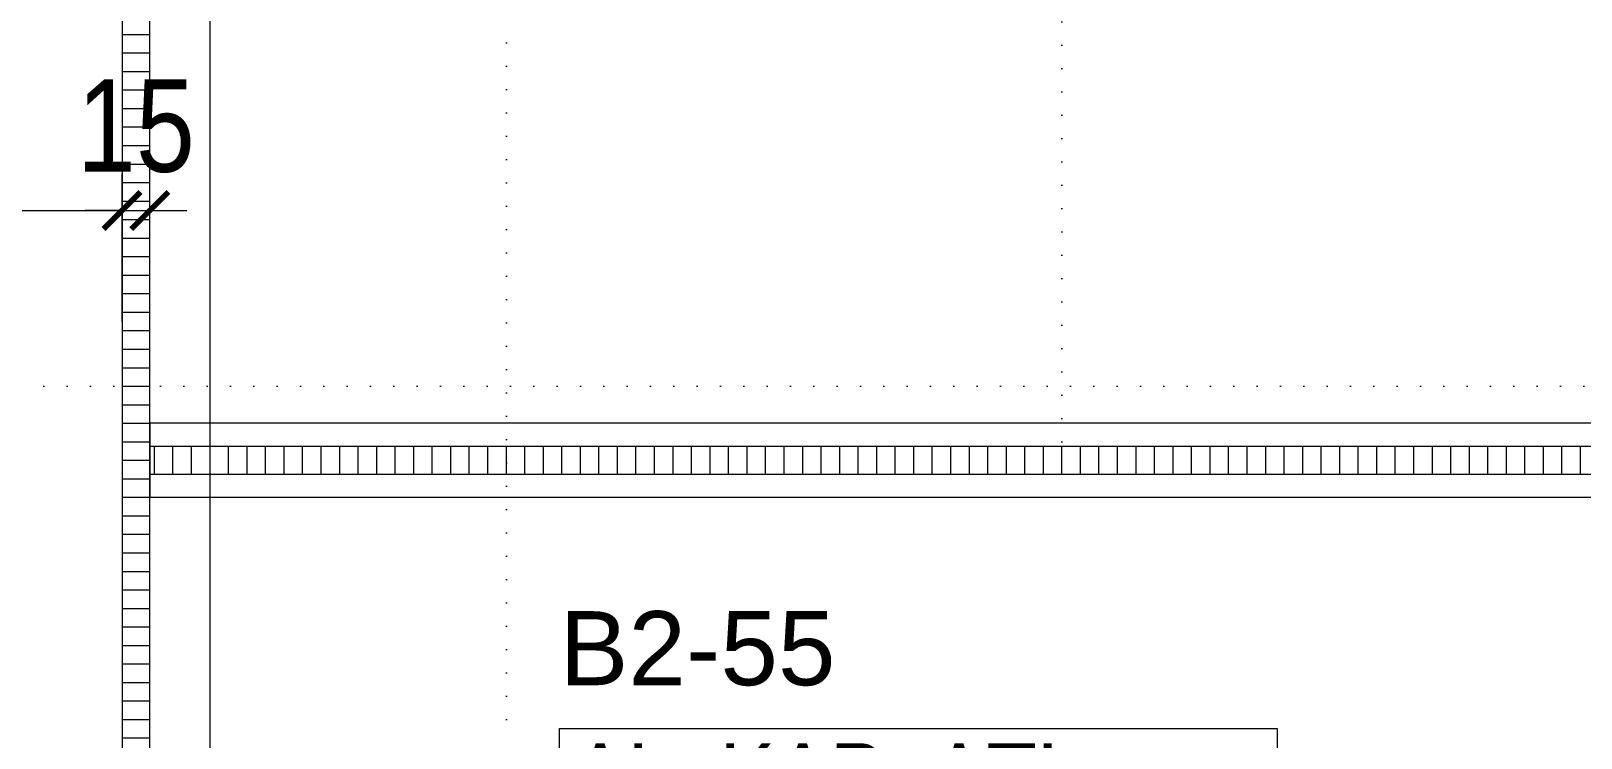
# Model space of a CAD drawing. Header units: metres. Extents: x -17822 to 152406, y -4219 to 19791.
# Drawn here: x 843 to 1680, y 4290 to 4672 of the extents above; entities that cross this region are included whole.
import ezdxf
from ezdxf.enums import TextEntityAlignment as Align

# ---------------------------------------------------------------- set-up
doc = ezdxf.new("R2010")
doc.units = ezdxf.units.M
doc.header["$LTSCALE"] = 100
doc.header["$MEASUREMENT"] = 0
doc.linetypes.add('DOT2', pattern=[0.125, 0, -0.125])
doc.layers.get('0').update_dxf_attribs({"color": 9, "lineweight": 9})
for name, color, linetype, lineweight in [('06D', 9, 'Continuous', 9), ('21_mahal200', 9, 'Continuous', 9), ('25', 9, 'Continuous', 9)]:
    doc.layers.add(name, color=color, linetype=linetype, lineweight=lineweight)
doc.styles.add('Arial', font='arial.ttf', dxfattribs={"height": 2.5})
doc.styles.add('MuuM_TEXT-STANDART', font='ARIALN.TTF')
doc.dimstyles.new('MuuM_DIM200', dxfattribs={"dimscale": 20, "dimtxt": 2, "dimasz": 1, "dimexe": 1, "dimexo": 1, "dimgap": 1, "dimtad": 1, "dimdec": 1, "dimrnd": 0.5, "dimdsep": 46, "dimtxsty": 'MuuM_TEXT-STANDART', "dimblk": 'ARCHTICK', "dimcen": 0, "dimdle": 0.15, "dimclrd": 256, "dimclre": 256, "dimclrt": 256, "dimadec": 0, "dimazin": 0, "dimtfac": 5, "dimtdec": 1, "dimtix": 1, "dimtmove": 2, "dimatfit": 3, "dimldrblk": 'DOT', "dimfxl": 3, "dimfxlon": 1, "dimtolj": 1, "dimlwd": -1, "dimlwe": -1, "dimarcsym": 0})

# ---------------------------------------------------------------- blocks, each defined once
blk = doc.blocks.new('p-ızgara')
at = {"layer": '06D'}
h = blk.add_hatch(dxfattribs=at)
h.set_pattern_fill('_USER', color=252, scale=10, angle=180, style=0, pattern_type=0)
h.set_pattern_definition([(180, (-7e-12, -8630), (-1e-15, -10), [])])
h.paths.add_polyline_path([(892.5, -3830), (892.5, -4550), (907.5, -4550), (907.5, -3830)])
h = blk.add_hatch(dxfattribs=at)
h.set_pattern_fill('_USER', color=252, scale=10, angle=90, style=0, pattern_type=0)
h.set_pattern_definition([(90, (-7e-12, -8630), (-10, 6e-16), [])])
h.paths.add_polyline_path([(7918.01, -4182.5), (907.5, -4182.5), (907.5, -4197.5), (7918.01, -4197.5)])
for points in [[(892.5, -3830), (892.5, -4550), (907.5, -4550), (907.5, -3830)], [(7918.01, -4182.5), (907.5, -4182.5), (907.5, -4197.5), (7918.01, -4197.5)]]:
    blk.add_lwpolyline(points, close=True, dxfattribs=at)
blk = doc.blocks.new('_ArchTick')
at = {"color": 0, "linetype": 'ByBlock', "const_width": 0.15}
blk.add_lwpolyline([(-0.5, -0.5), (0.5, 0.5)], dxfattribs=at)
blk = doc.blocks.new('*D504')
at = {"layer": '25', "transparency": 16777216}
for p, q in [((40.03, -28795.88), (40.03, -28715.88)), ((892.5, -28795.88), (892.5, -28715.88)), ((37.03, -28735.88), (895.5, -28735.88))]:
    blk.add_line(p, q, dxfattribs=at)
at = {"layer": '25', "transparency": 16777216, "xscale": 20, "yscale": 20, "zscale": 20, "rotation": 180}
blk.add_blockref('_ArchTick', (40.03, -28735.88), dxfattribs=at)
at = {"layer": '25', "transparency": 16777216, "xscale": 20, "yscale": 20, "zscale": 20}
blk.add_blockref('_ArchTick', (892.5, -28735.88), dxfattribs=at)
at = {"layer": '25', "transparency": 16777216, "insert": (466.27, -28690.35), "char_height": 50, "attachment_point": 5, "style": 'MuuM_TEXT-STANDART'}
blk.add_mtext('\\A1;852.5', dxfattribs=at)
blk = doc.blocks.new('_Dot')
at = {"color": 0, "linetype": 'ByBlock', "lineweight": -2}
blk.add_line((-0.5, 0), (-1, 0), dxfattribs=at)
at = {"color": 0, "linetype": 'ByBlock', "const_width": 0.5}
blk.add_lwpolyline([(-0.25, 0, 1), (0.25, 0, 1)], format="xyb", close=True, dxfattribs=at)
blk = doc.blocks.new('*D505')
at = {"layer": '25', "transparency": 16777216}
for p, q in [((892.5, -28795.88), (892.5, -28715.88)), ((907.5, -28795.88), (907.5, -28715.88)), ((892.5, -28735.88), (872.5, -28735.88)), ((892.5, -28735.88), (907.5, -28735.88)), ((907.5, -28735.88), (927.5, -28735.88))]:
    blk.add_line(p, q, dxfattribs=at)
at = {"layer": '25', "transparency": 16777216, "xscale": 20, "yscale": 20, "zscale": 20}
blk.add_blockref('_ArchTick', (892.5, -28735.88), dxfattribs=at)
at = {"layer": '25', "transparency": 16777216, "xscale": 20, "yscale": 20, "zscale": 20, "rotation": 180}
blk.add_blockref('_ArchTick', (907.5, -28735.88), dxfattribs=at)
at = {"layer": '25', "transparency": 16777216, "insert": (900, -28690.35), "char_height": 50, "attachment_point": 5, "style": 'MuuM_TEXT-STANDART'}
blk.add_mtext('\\A1;15', dxfattribs=at)
blk = doc.blocks.new('0_roomno2')
blk.add_lwpolyline([(19.375, -10.5), (0, -10.5), (0, 0), (19.375, 0)], close=True)
for points in [[(0, -3), (19.375, -3)], [(8.125, -3), (8.125, -10.5)], [(11.875, -3), (11.875, -10.5)], [(15.625, -3), (15.625, -10.5)], [(0, -6.75), (8.125, -6.75)]]:
    blk.add_lwpolyline(points)
at = {"style": 'MuuM_TEXT-STANDART', "width": 0.6}
blk.add_text('H:', height=1.5, dxfattribs=at).set_placement((0.35, -8.608), align=Align.MIDDLE_LEFT)
at = {"style": 'Arial'}
blk.add_attdef('ODANO', (0, 1.17), '', height=2, dxfattribs=at)
blk.add_attdef('MEKANADI', text='', height=2, dxfattribs=at).set_placement((0.35, -3), align=Align.BOTTOM_LEFT)
at = {"style": 'MuuM_TEXT-STANDART', "width": 0.6}
for tag, p in [('YER01', (10, -4.5)), ('TAVAN01', (13.75, -4.5)), ('DUVAR01', (17.5, -4.5)), ('YER02', (10, -6.75)), ('TAVAN02', (13.75, -6.75)), ('DUVAR02', (17.5, -6.75)), ('YER03', (10, -9)), ('TAVAN03', (13.75, -9)), ('DUVAR03', (17.5, -9))]:
    blk.add_attdef(tag, text='', height=1.5, dxfattribs=at).set_placement(p, align=Align.MIDDLE_CENTER)
for tag, p in [('M2', (0.35, -4.875)), ('TEMIZTAVANYUKSEKLIGI', (1.8, -8.608))]:
    blk.add_attdef(tag, text='', height=1.5, dxfattribs=at).set_placement(p, align=Align.MIDDLE_LEFT)
blk = doc.blocks.new('2.bod.Mimari')
at = {"layer": '06D', "linetype": 'DOT2'}
for points in [[(1100, -4330, 0.163259), (1100, -4330), (1100, -2250, -0.414214), (1700, -1650), (2900, -1650, -0.414214), (3500, -2250), (3500, -4330), (3500, -4330)], [(1400, -4180), (1400, -4180, 0.375038), (1400, -4180), (1400, -2250, -0.414214), (1700, -1950), (2900, -1950, -0.414214), (3200, -2250), (3200, -4330, -0.414214), (3200, -4330), (3200, -4330)], [(375, -5889.88), (375, -4630, -0.369385), (825, -4150), (8420, -4150)]]:
    blk.add_lwpolyline(points, format="xyb", dxfattribs=at)
at = {"layer": '06D'}
blk.add_lwpolyline([(907.5, -4210), (8397.52, -4210), (8397.52, -3773.53), (8357.52, -3773.53), (8357.52, -4170), (907.5, -4170)], close=True, dxfattribs=at)
blk.add_lwpolyline([(657.5, -6150), (860, -4550), (860, -4550), (940, -4550), (940, -3830), (860, -3830, 0.323914), (40, -4550), (241.23, -6150)], format="xyb", dxfattribs=at)
blk.add_blockref('p-ızgara', (0, 0), dxfattribs=at)
at = {"layer": '21_mahal200'}
ref = blk.add_blockref('0_roomno2', (1128.64, -4334.89), dxfattribs=dict(at, xscale=20, yscale=20, zscale=20))
ref.add_attrib('ODANO', 'B2-55', (1128.64, -4311.49), dxfattribs={"layer": '0', "height": 40, "style": 'Arial'})
ref.add_attrib('MEKANADI', 'AL. KAP. ATL.', dxfattribs={"layer": '0', "height": 40, "style": 'Arial', "width": 0.8}).set_placement((1135.64, -4394.89), align=Align.BOTTOM_LEFT)
ref.add_attrib('M2', '##### m2', dxfattribs={"layer": '0', "height": 30, "style": 'MuuM_TEXT-STANDART', "width": 0.6}).set_placement((1135.64, -4432.39), align=Align.MIDDLE_LEFT)
ref.add_attrib('TEMIZTAVANYUKSEKLIGI', '5.40 M', dxfattribs={"layer": '0', "height": 30, "style": 'MuuM_TEXT-STANDART', "width": 0.6}).set_placement((1164.64, -4507.05), align=Align.MIDDLE_LEFT)
ref.add_attrib('YER01', 'Y01', dxfattribs={"layer": '0', "height": 30, "style": 'MuuM_TEXT-STANDART', "width": 0.6}).set_placement((1328.64, -4424.89), align=Align.MIDDLE_CENTER)
ref.add_attrib('TAVAN01', 'T09', dxfattribs={"layer": '0', "height": 30, "style": 'MuuM_TEXT-STANDART', "width": 0.6}).set_placement((1403.64, -4424.89), align=Align.MIDDLE_CENTER)
ref.add_attrib('DUVAR01', 'D01', dxfattribs={"layer": '0', "height": 30, "style": 'MuuM_TEXT-STANDART', "width": 0.6}).set_placement((1478.64, -4424.89), align=Align.MIDDLE_CENTER)
ref.add_attrib('YER02', 'Y16', dxfattribs={"layer": '0', "height": 30, "style": 'MuuM_TEXT-STANDART', "width": 0.6}).set_placement((1328.64, -4469.89), align=Align.MIDDLE_CENTER)
ref.add_attrib('DUVAR02', 'D07', dxfattribs={"layer": '0', "height": 30, "style": 'MuuM_TEXT-STANDART', "width": 0.6}).set_placement((1478.64, -4469.89), align=Align.MIDDLE_CENTER)
at = {"layer": '25'}
for base, p1, p2, picture, middle in [((892.5, -4055.09), (40.03, -7032.89), (892.5, -4150), '*D504', (466.27, -4009.56)), ((907.5, -4055.09), (892.5, -7032.89), (907.5, -4150), '*D505', (900, -4009.56))]:
    dim = blk.add_linear_dim(base=base, p1=p1, p2=p2, dimstyle='MuuM_DIM200', override={"dimtxt": 2.5}, dxfattribs=at)
    dim.commit()
    dim.dimension.update_dxf_attribs({"geometry": picture, "text_midpoint": middle, "insert": (0, 24680.79)})

msp = doc.modelspace()

# ---------------------------------------------------------------- block references
msp.add_blockref('2.bod.Mimari', (0, 8630))

doc.saveas('drawing.dxf')
